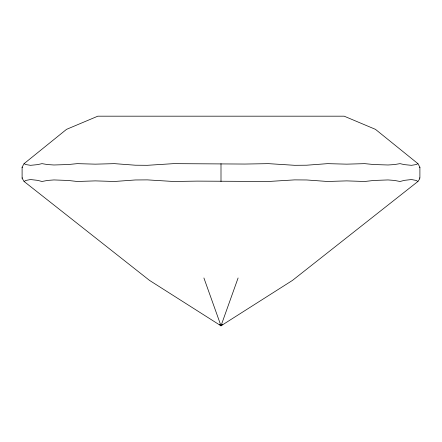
<?xml version="1.0" encoding="UTF-8"?>
<svg xmlns="http://www.w3.org/2000/svg" width="442" height="442" viewBox="0 0 442 442"><rect width="100%" height="100%" fill="white"/><g stroke="black" fill="none" stroke-linecap="round" stroke-linejoin="round"><path stroke-width="0.66" d="M419.9 178.198L419.9 167.187L417.917 163.65L375.457 129.346L344.169 116.18L97.831 116.18L66.543 129.346L24.083 163.65L22.1 167.187L22.1 178.198L24.083 181.48L149.512 280.399L221 325.82L292.488 280.399L417.917 181.48L419.668 178.96L419.624 177.828M238.094 277.963L221 325.82L219.497 324.417M419.624 167.584L419.9 167.187M22.1 178.198L22.376 177.828M222.503 324.417L221 325.82L203.906 277.963M24.083 181.48L25.769 180.447L30.52 179.551L37.482 180.33L41.973 181.48L47.692 180.408L53.979 179.938L68.029 180.447L77.284 181.48L95.35 180.883L114.461 181.48L135.302 179.971L147.396 179.883L173.513 181.48L197.071 181.115L268.487 181.48L294.604 179.883L306.698 179.971L327.539 181.48L346.65 180.883L364.716 181.48L373.971 180.447L388.021 179.938L394.308 180.408L400.027 181.48L404.518 180.33L411.48 179.551L416.231 180.447L417.917 181.48M417.917 163.65L416.231 164.546L411.48 165.319L404.518 164.645L400.027 163.65L394.308 164.579L388.026 164.988L373.971 164.546L364.716 163.65L346.65 164.153L327.539 163.65L306.693 165.209L294.599 165.302L268.487 163.65L244.929 164.048L173.513 163.65L147.401 165.302L135.307 165.209L114.461 163.65L95.35 164.153L77.284 163.65L68.029 164.546L53.974 164.988L47.692 164.579L41.973 163.65L37.482 164.645L30.52 165.319L25.769 164.546L24.083 163.65M22.1 167.187L22.376 167.584M221 163.65L221 181.48"/></g></svg>
